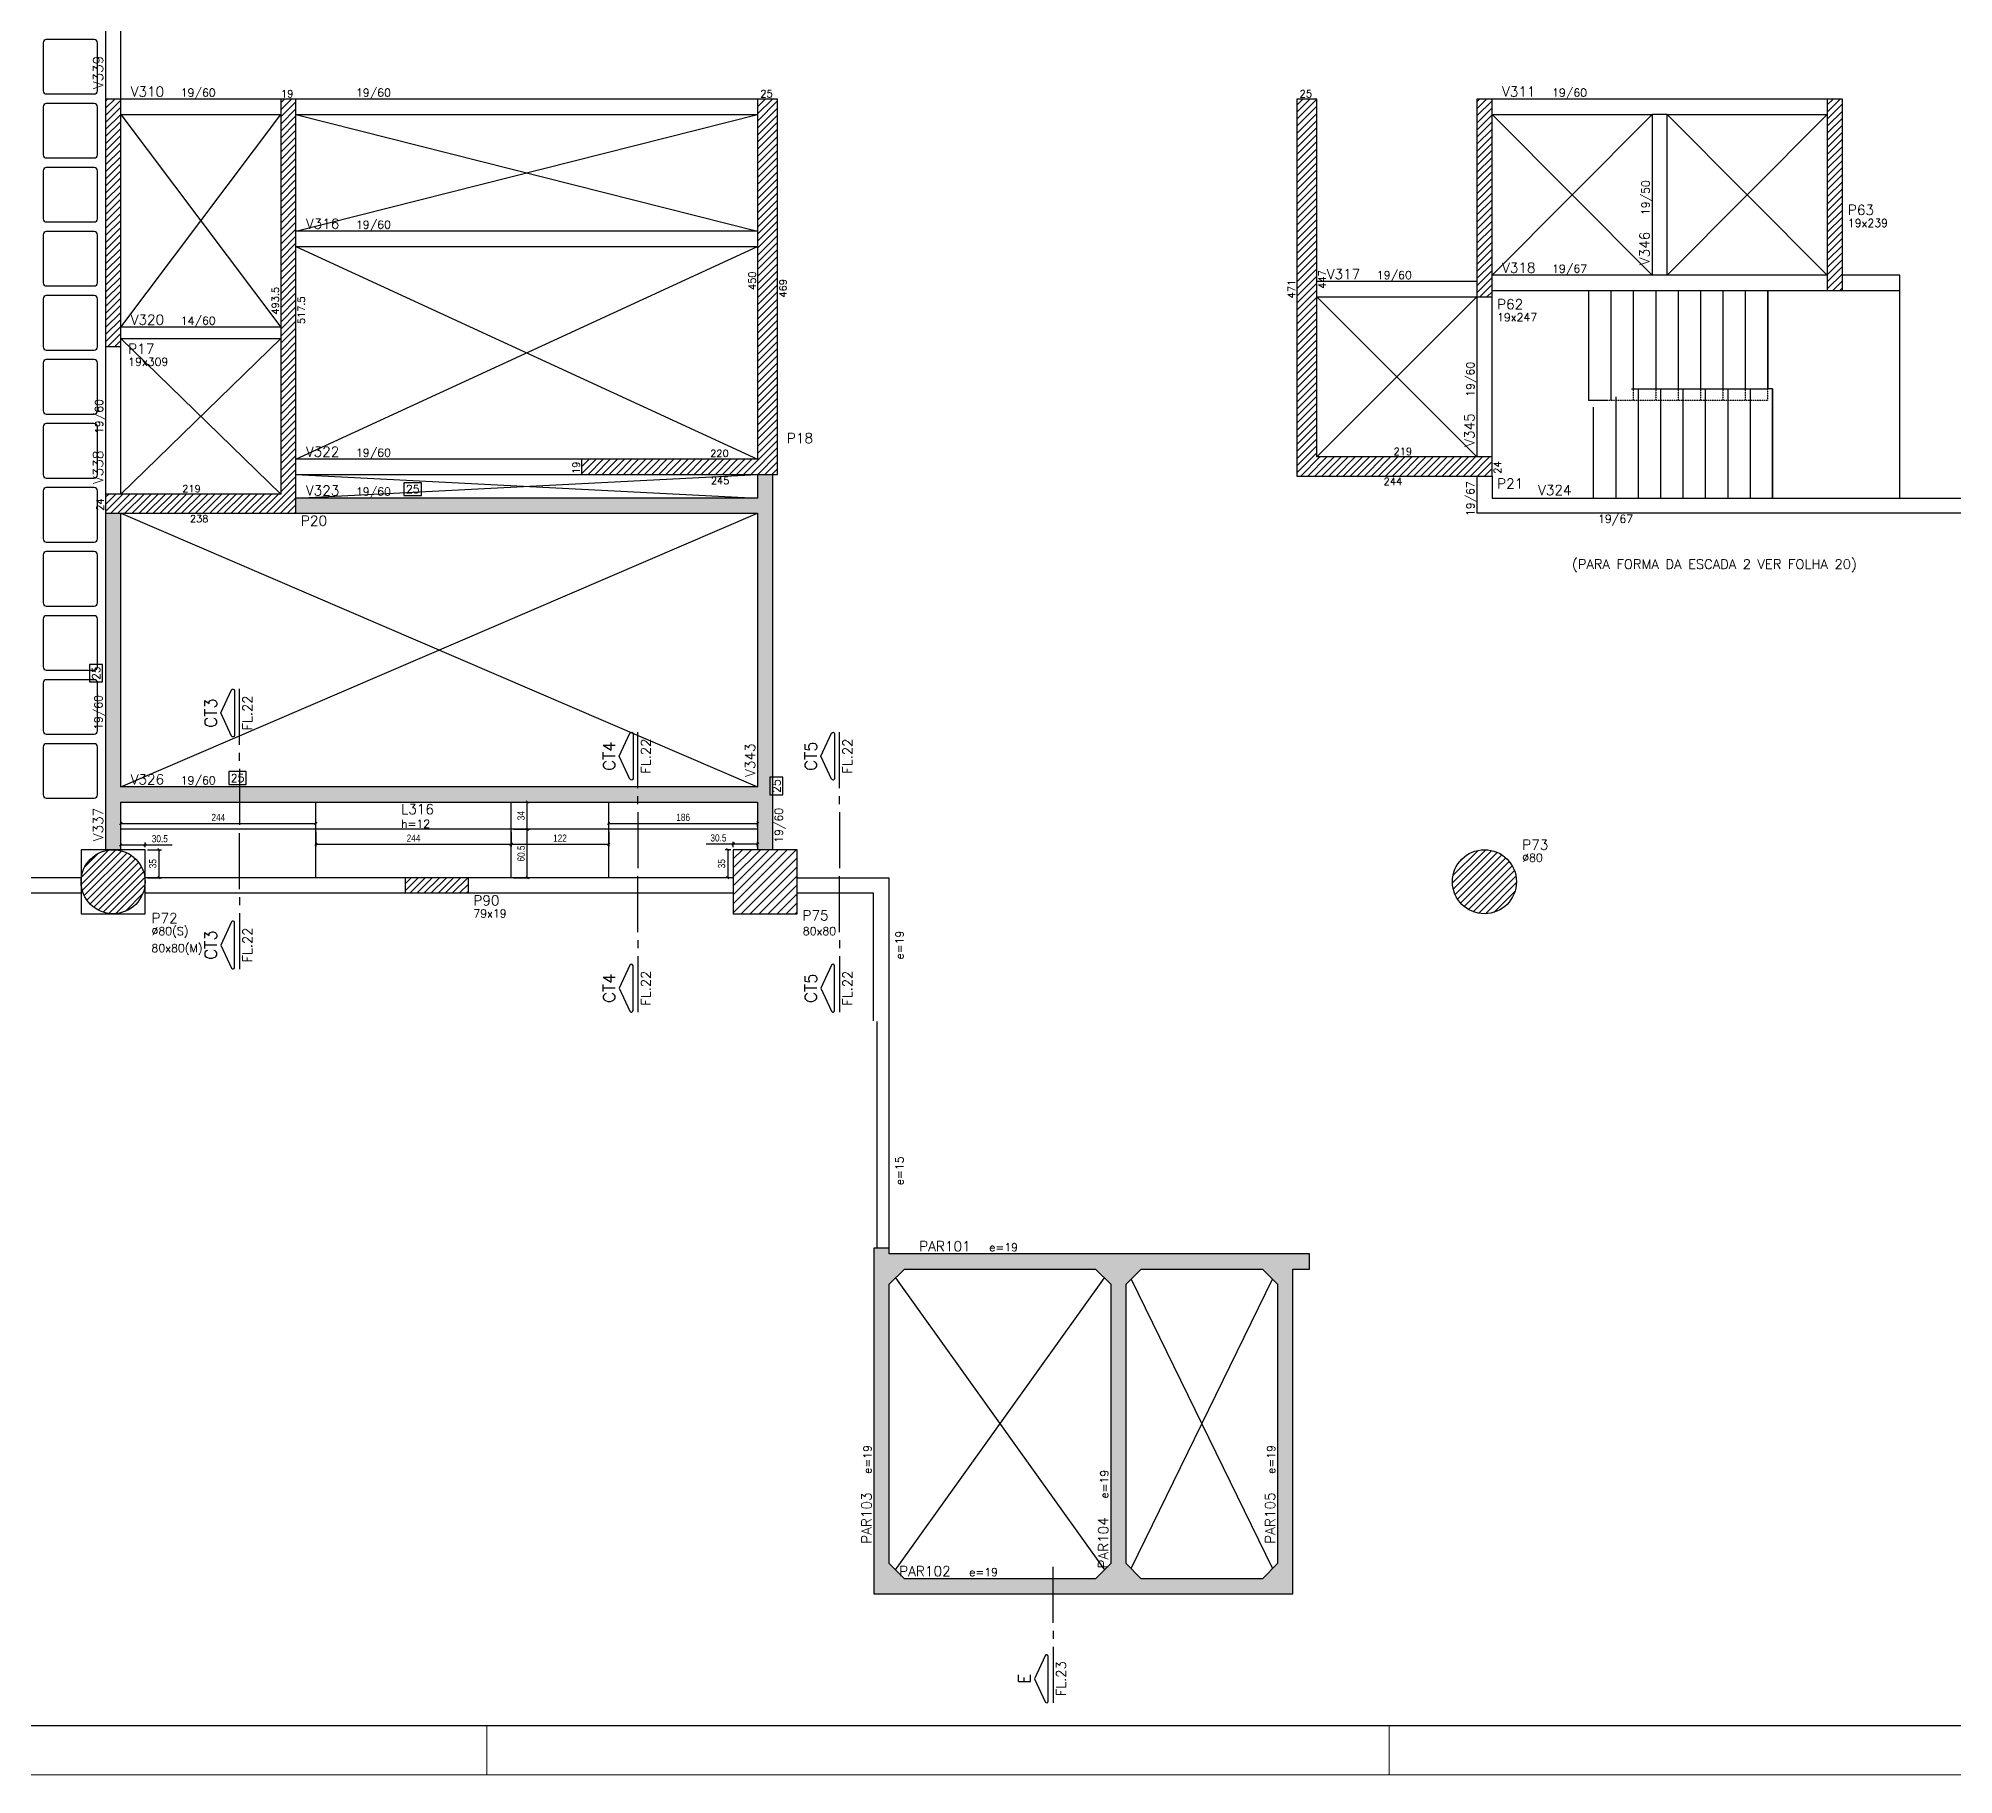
# Model space of a CAD drawing. Header units: millimetres. Extents: x 1860 to 8661, y -614 to 3837.
# Drawn here: x 3590 to 5984, y -614 to 1556 of the extents above; entities that cross this region are included whole.
import ezdxf
from ezdxf.enums import TextEntityAlignment as Align

# ---------------------------------------------------------------- set-up
doc = ezdxf.new("R2010")
doc.units = ezdxf.units.MM
doc.linetypes.add('DASHED', pattern=[0.75, 0.5, -0.25])
for name, color, linetype in [('251', 5, 'Continuous'), ('COTA', 241, 'Continuous'), ('F-CORTE-INDICAÇÃO', 4, 'Continuous'), ('F-COTAS-FUROS', 50, 'Continuous'), ('F-CUBETA', 1, 'Continuous'), ('F-ESC-PROJ', 1, 'Continuous'), ('F-ESCADAS', 2, 'Continuous'), ('F-LAJES', 3, 'Continuous'), ('F-LAJES-DIM', 2, 'Continuous'), ('F-LAJES-NOME', 4, 'Continuous'), ('F-PARC-DIM', 2, 'Continuous'), ('F-PILARES-DIM', 172, 'Continuous'), ('F-PILARES-NOME', 170, 'Continuous'), ('F-PILARES-S', 170, 'Continuous'), ('F-SOLIDO-VIGAS', 252, 'Continuous'), ('F-TEXTO', 6, 'Continuous'), ('F-VIGAS-DIM', 2, 'Continuous'), ('F-VIGAS-NOME', 4, 'Continuous'), ('F-VÃO', 1, 'Continuous'), ('Painéis', 200, 'Continuous'), ('Pilares', 5, 'Continuous'), ('VIGA', 3, 'Continuous')]:
    doc.layers.add(name, color=color, linetype=linetype)
doc.layers.add('F-DESNIVEL-3', color=7, linetype='Continuous', true_color=0xd5c7ff)
doc.layers.add('FOLHA', color=255, linetype='Continuous', lineweight=5)
doc.styles.add('COTA TECNICA-50', font='techl___.ttf', dxfattribs={"height": 9})
doc.styles.add('CP-TEXTO', font='romans.shx')
doc.styles.add('MCP', font='romans.shx')
doc.styles.add('ROMANS', font='romans.shx')
doc.dimstyles.new('COTA PAINEL-50', dxfattribs={"dimtxt": 9, "dimasz": 3, "dimexe": 3, "dimexo": 3, "dimgap": 3, "dimtad": 1, "dimdec": 1, "dimzin": 12, "dimdsep": 46, "dimtxsty": 'COTA TECNICA-50', "dimblk1": 'OBLIQUE', "dimblk2": 'OBLIQUE', "dimsah": 1, "dimcen": 0.9, "dimclrd": 4, "dimclre": 4, "dimclrt": 240, "dimadec": 1, "dimazin": 3, "dimtfac": 1, "dimtdec": 1, "dimtmove": 0, "dimatfit": 3, "dimfxl": 1, "dimtolj": 1, "dimtzin": 12, "dimarcsym": 0})
pattern_1 = [(45, (3892.612, -4013.147), (-4.4194174, 4.4194174), [])]

# ---------------------------------------------------------------- blocks, each defined once
blk = doc.blocks.new('_VAONER063650636500869008690')
at = {"layer": '251', "color": 1}
for p, q in [((-34, 30), (-34, -30)), ((30, 34), (-30, 34)), ((34, -30), (34, 30)), ((-30, -34), (30, -34))]:
    blk.add_line(p, q, dxfattribs=at)
for centre, start, end in [((-30, 30), 90, 180), ((30, 30), 0, 90), ((-30, -30), 180, 270), ((30, -30), 270, 0)]:
    blk.add_arc(centre, 4, start, end, dxfattribs=at)
blk = doc.blocks.new('*U11')
at = {"layer": 'F-VIGAS-DIM', "color": 1}
blk.add_lwpolyline([(0, 0), (22, 0), (22, 16), (0, 16)], close=True, dxfattribs=at)
at = {"layer": 'F-VIGAS-DIM', "style": 'MCP'}
blk.add_attdef('DIM', text='', height=10, dxfattribs=at).set_placement((11, 8), align=Align.MIDDLE_CENTER)
blk = doc.blocks.new('*U13')
at = {"layer": 'F-CORTE-INDICAÇÃO'}
for p, q in [((-100, 0), (-170, 0)), ((-80, 0), (-90, 0)), ((-70, 0), (0, 0))]:
    blk.add_line(p, q, dxfattribs=at)
blk.add_lwpolyline([(-112, 6, 0.802585), (-111.2, 9.8), (-140, 23.3), (-168.8, 9.8, 0.802585), (-168, 6)], format="xyb", close=True, dxfattribs=at)
at = {"layer": 'F-CORTE-INDICAÇÃO', "style": 'ROMANS'}
blk.add_attdef('CORTE', text='', height=15, dxfattribs=at).set_placement((-140, 35.8), align=Align.MIDDLE_CENTER)
at = {"layer": 'F-CORTE-INDICAÇÃO', "color": 2, "style": 'ROMANS'}
blk.add_attdef('FOLHA', text='', height=12, dxfattribs=at).set_placement((-140, -10), align=Align.MIDDLE_CENTER)
blk = doc.blocks.new('*U627')
at = {"layer": 'F-CORTE-INDICAÇÃO'}
for p, q in [((70, 0), (0, 0)), ((80, 0), (90, 0)), ((100, 0), (170, 0))]:
    blk.add_line(p, q, dxfattribs=at)
blk.add_lwpolyline([(112, 6, -0.802585), (111.2, 9.8), (140, 23.3), (168.8, 9.8, -0.802585), (168, 6)], format="xyb", close=True, dxfattribs=at)
at = {"layer": 'F-CORTE-INDICAÇÃO', "style": 'ROMANS'}
blk.add_attdef('CORTE', text='', height=15, dxfattribs=at).set_placement((140, 35.8), align=Align.MIDDLE_CENTER)
at = {"layer": 'F-CORTE-INDICAÇÃO', "color": 2, "style": 'ROMANS'}
blk.add_attdef('FOLHA', text='', height=12, dxfattribs=at).set_placement((140, -10), align=Align.MIDDLE_CENTER)
blk = doc.blocks.new('*U628')
at = {"layer": 'F-CORTE-INDICAÇÃO'}
for p, q in [((70, 0), (0, 0)), ((80, 0), (90, 0)), ((100, 0), (170, 0))]:
    blk.add_line(p, q, dxfattribs=at)
blk.add_lwpolyline([(112, 6, -0.802585), (111.2, 9.8), (140, 23.3), (168.8, 9.8, -0.802585), (168, 6)], format="xyb", close=True, dxfattribs=at)
at = {"layer": 'F-CORTE-INDICAÇÃO', "style": 'ROMANS'}
blk.add_attdef('CORTE', text='', height=15, dxfattribs=at).set_placement((140, 35.8), align=Align.MIDDLE_CENTER)
at = {"layer": 'F-CORTE-INDICAÇÃO', "color": 2, "style": 'ROMANS'}
blk.add_attdef('FOLHA', text='', height=12, dxfattribs=at).set_placement((140, -10), align=Align.MIDDLE_CENTER)
blk = doc.blocks.new('*U629')
at = {"layer": 'F-CORTE-INDICAÇÃO'}
for p, q in [((70, 0), (0, 0)), ((80, 0), (90, 0)), ((100, 0), (170, 0))]:
    blk.add_line(p, q, dxfattribs=at)
blk.add_lwpolyline([(112, 6, -0.802585), (111.2, 9.8), (140, 23.3), (168.8, 9.8, -0.802585), (168, 6)], format="xyb", close=True, dxfattribs=at)
at = {"layer": 'F-CORTE-INDICAÇÃO', "style": 'ROMANS'}
blk.add_attdef('CORTE', text='', height=15, dxfattribs=at).set_placement((140, 35.8), align=Align.MIDDLE_CENTER)
at = {"layer": 'F-CORTE-INDICAÇÃO', "color": 2, "style": 'ROMANS'}
blk.add_attdef('FOLHA', text='', height=12, dxfattribs=at).set_placement((140, -10), align=Align.MIDDLE_CENTER)
blk = doc.blocks.new('A$C376C4E00')
at = {"layer": 'F-ESC-PROJ', "linetype": 'DASHED', "ltscale": 0.25}
for points in [[(-577, 151.9), (-577, 141.5)], [(-549, 155.5), (-549, 141.5)], [(-521, 155.5), (-521, 141.5)], [(-493, 155.5), (-493, 141.5)], [(-465, 155.5), (-465, 141.5)], [(-437, 155.5), (-437, 141.5)], [(-409, 155.5), (-409, 141.5)], [(-381, 141.5), (-381, 155.5)], [(-581.7, 141.5), (-381, 141.5)]]:
    blk.add_lwpolyline(points, dxfattribs=at)
at = {"layer": 'F-ESCADAS', "linetype": 'Continuous'}
for points in [[(-605, 278.5), (-605, 141.5)], [(-577, 278.5), (-577, 143.6)], [(-549, 278.5), (-549, 155.5)], [(-521, 278.5), (-521, 155.5)], [(-493, 278.5), (-493, 155.5)], [(-465, 278.5), (-465, 155.5)], [(-437, 278.5), (-437, 155.5)], [(-409, 278.5), (-409, 155.5)], [(-381, 278.5), (-381, 155.5)], [(-571, 145.5), (-571, 19)], [(-551.2, 155.5), (-381, 155.5)], [(-543, 155.5), (-543, 19)], [(-515, 155.5), (-515, 19)], [(-487, 155.5), (-487, 19)], [(-459, 155.5), (-459, 19)], [(-431, 155.5), (-431, 19)], [(-403, 155.5), (-403, 19)], [(-375, 155.5), (-375, 19)], [(-605, 141.5), (-581.7, 141.5)], [(-599, 132.6), (-599, 19)]]:
    blk.add_lwpolyline(points, dxfattribs=at)
blk = doc.blocks.new('_Oblique')
at = {"color": 0, "linetype": 'ByBlock', "lineweight": -2}
blk.add_line((-0.5, -0.5), (0.5, 0.5), dxfattribs=at)
blk = doc.blocks.new('*D1051')
at = {"layer": 'COTA', "color": 4, "lineweight": -2, "transparency": 16777216}
for p, q in [((3692.6, 570.9), (3692.6, 578.1)), ((3692.6, 575.1), (3936.6, 575.1)), ((3936.6, 570.9), (3936.6, 578.1))]:
    blk.add_line(p, q, dxfattribs=at)
at = {"layer": 'Defpoints', "color": 0, "transparency": 16777216}
for p in [(3936.6, 575.1), (3692.6, 567.9), (3936.6, 567.9)]:
    blk.add_point(p, dxfattribs=at)
at = {"layer": 'COTA', "color": 4, "lineweight": -2, "transparency": 16777216, "xscale": 3, "yscale": 3, "zscale": 3, "rotation": 180}
blk.add_blockref('_Oblique', (3692.6, 575.1), dxfattribs=at)
at = {"layer": 'COTA', "color": 4, "lineweight": -2, "transparency": 16777216, "xscale": 3, "yscale": 3, "zscale": 3}
blk.add_blockref('_Oblique', (3936.6, 575.1), dxfattribs=at)
at = {"layer": 'COTA', "color": 240, "transparency": 16777216, "insert": (3814.6, 582.6), "char_height": 9, "attachment_point": 5, "style": 'COTA TECNICA-50'}
blk.add_mtext('\\A1;244', dxfattribs=at)
blk = doc.blocks.new('*D1052')
at = {"layer": 'COTA', "color": 4, "lineweight": -2, "transparency": 16777216}
for p, q in [((3936.6, 564.9), (3936.6, 546.2)), ((4180.6, 564.9), (4180.6, 546.2)), ((3936.6, 549.2), (4180.6, 549.2))]:
    blk.add_line(p, q, dxfattribs=at)
at = {"layer": 'Defpoints', "color": 0, "transparency": 16777216}
for p in [(3936.6, 567.9), (4180.6, 567.9), (4180.6, 549.2)]:
    blk.add_point(p, dxfattribs=at)
at = {"layer": 'COTA', "color": 4, "lineweight": -2, "transparency": 16777216, "xscale": 3, "yscale": 3, "zscale": 3, "rotation": 180}
blk.add_blockref('_Oblique', (3936.6, 549.2), dxfattribs=at)
at = {"layer": 'COTA', "color": 4, "lineweight": -2, "transparency": 16777216, "xscale": 3, "yscale": 3, "zscale": 3}
blk.add_blockref('_Oblique', (4180.6, 549.2), dxfattribs=at)
at = {"layer": 'COTA', "color": 240, "transparency": 16777216, "insert": (4058.6, 556.8), "char_height": 9, "attachment_point": 5, "style": 'COTA TECNICA-50'}
blk.add_mtext('\\A1;244', dxfattribs=at)
blk = doc.blocks.new('*D1053')
at = {"layer": 'COTA', "color": 4, "lineweight": -2, "transparency": 16777216}
for p, q in [((4180.6, 564.9), (4180.6, 546.2)), ((4302.6, 564.9), (4302.6, 546.2)), ((4180.6, 549.2), (4302.6, 549.2))]:
    blk.add_line(p, q, dxfattribs=at)
at = {"layer": 'Defpoints', "color": 0, "transparency": 16777216}
for p in [(4180.6, 567.9), (4302.6, 567.9), (4302.6, 549.2)]:
    blk.add_point(p, dxfattribs=at)
at = {"layer": 'COTA', "color": 4, "lineweight": -2, "transparency": 16777216, "xscale": 3, "yscale": 3, "zscale": 3, "rotation": 180}
blk.add_blockref('_Oblique', (4180.6, 549.2), dxfattribs=at)
at = {"layer": 'COTA', "color": 4, "lineweight": -2, "transparency": 16777216, "xscale": 3, "yscale": 3, "zscale": 3}
blk.add_blockref('_Oblique', (4302.6, 549.2), dxfattribs=at)
at = {"layer": 'COTA', "color": 240, "transparency": 16777216, "insert": (4241.6, 556.8), "char_height": 9, "attachment_point": 5, "style": 'COTA TECNICA-50'}
blk.add_mtext('\\A1;122', dxfattribs=at)
blk = doc.blocks.new('*D1054')
at = {"layer": 'COTA', "color": 4, "lineweight": -2, "transparency": 16777216}
for p, q in [((4302.6, 575.2), (4488.6, 575.2)), ((4488.6, 570.9), (4488.6, 578.2))]:
    blk.add_line(p, q, dxfattribs=at)
at = {"layer": 'Defpoints', "color": 0, "transparency": 16777216}
for p in [(4302.6, 575.2), (4488.6, 575.2), (4488.6, 567.9)]:
    blk.add_point(p, dxfattribs=at)
at = {"layer": 'COTA', "color": 4, "lineweight": -2, "transparency": 16777216, "xscale": 3, "yscale": 3, "zscale": 3, "rotation": 180}
blk.add_blockref('_Oblique', (4302.6, 575.2), dxfattribs=at)
at = {"layer": 'COTA', "color": 4, "lineweight": -2, "transparency": 16777216, "xscale": 3, "yscale": 3, "zscale": 3}
blk.add_blockref('_Oblique', (4488.6, 575.2), dxfattribs=at)
at = {"layer": 'COTA', "color": 240, "transparency": 16777216, "insert": (4395.6, 582.8), "char_height": 9, "attachment_point": 5, "style": 'COTA TECNICA-50'}
blk.add_mtext('\\A1;186', dxfattribs=at)
blk = doc.blocks.new('*D1055')
at = {"layer": 'COTA', "color": 4, "lineweight": -2, "transparency": 16777216}
for p, q in [((4183.6, 567.9), (4203.7, 567.9)), ((4200.7, 507.4), (4200.7, 567.9)), ((4183.6, 507.4), (4203.7, 507.4))]:
    blk.add_line(p, q, dxfattribs=at)
at = {"layer": 'Defpoints', "color": 0, "transparency": 16777216}
for p in [(4180.6, 567.9), (4200.7, 567.9), (4180.6, 507.4)]:
    blk.add_point(p, dxfattribs=at)
at = {"layer": 'COTA', "color": 4, "lineweight": -2, "transparency": 16777216, "xscale": 3, "yscale": 3, "zscale": 3}
for p, rotation in [((4200.7, 567.9), 90), ((4200.7, 507.4), 270)]:
    blk.add_blockref('_Oblique', p, dxfattribs=dict(at, rotation=rotation))
at = {"layer": 'COTA', "color": 240, "transparency": 16777216, "insert": (4193.1, 537.6), "char_height": 9, "attachment_point": 5, "rotation": 90, "style": 'COTA TECNICA-50'}
blk.add_mtext('\\A1;60.5', dxfattribs=at)
blk = doc.blocks.new('*D1056')
at = {"layer": 'COTA', "color": 4, "lineweight": -2, "transparency": 16777216}
for p, q in [((4183.6, 601.9), (4203.7, 601.9)), ((4200.7, 567.9), (4200.7, 601.9)), ((4183.6, 567.9), (4203.7, 567.9))]:
    blk.add_line(p, q, dxfattribs=at)
at = {"layer": 'Defpoints', "color": 0, "transparency": 16777216}
for p in [(4180.6, 601.9), (4200.7, 601.9), (4180.6, 567.9)]:
    blk.add_point(p, dxfattribs=at)
at = {"layer": 'COTA', "color": 4, "lineweight": -2, "transparency": 16777216, "xscale": 3, "yscale": 3, "zscale": 3}
for p, rotation in [((4200.7, 601.9), 90), ((4200.7, 567.9), 270)]:
    blk.add_blockref('_Oblique', p, dxfattribs=dict(at, rotation=rotation))
at = {"layer": 'COTA', "color": 240, "transparency": 16777216, "insert": (4193, 584.9), "char_height": 9, "attachment_point": 5, "rotation": 90, "style": 'COTA TECNICA-50'}
blk.add_mtext('\\A1;34', dxfattribs=at)
blk = doc.blocks.new('*D1057')
at = {"layer": 'COTA', "color": 4, "lineweight": -2, "transparency": 16777216}
for p, q in [((4458.1, 545.4), (4458.1, 552.4)), ((4488.6, 545.4), (4488.6, 552.4)), ((4458.1, 549.4), (4424.3, 549.4)), ((4488.6, 549.4), (4458.1, 549.4))]:
    blk.add_line(p, q, dxfattribs=at)
at = {"layer": 'Defpoints', "color": 0, "transparency": 16777216}
for p in [(4458.1, 549.4), (4458.1, 542.4), (4488.6, 542.4)]:
    blk.add_point(p, dxfattribs=at)
at = {"layer": 'COTA', "color": 4, "lineweight": -2, "transparency": 16777216, "xscale": 3, "yscale": 3, "zscale": 3, "rotation": 180}
blk.add_blockref('_Oblique', (4458.1, 549.4), dxfattribs=at)
at = {"layer": 'COTA', "color": 4, "lineweight": -2, "transparency": 16777216, "xscale": 3, "yscale": 3, "zscale": 3}
blk.add_blockref('_Oblique', (4488.6, 549.4), dxfattribs=at)
at = {"layer": 'COTA', "color": 240, "transparency": 16777216, "insert": (4439.7, 557.1), "char_height": 9, "attachment_point": 5, "style": 'COTA TECNICA-50'}
blk.add_mtext('\\A1;30.5', dxfattribs=at)
blk = doc.blocks.new('*D1058')
at = {"layer": 'COTA', "color": 4, "lineweight": -2, "transparency": 16777216}
for p, q in [((4455.1, 542.4), (4448.3, 542.4)), ((4451.3, 542.4), (4451.3, 507.4)), ((4455.1, 507.4), (4448.3, 507.4))]:
    blk.add_line(p, q, dxfattribs=at)
at = {"layer": 'Defpoints', "color": 0, "transparency": 16777216}
for p in [(4458.1, 542.4), (4451.3, 507.4), (4458.1, 507.4)]:
    blk.add_point(p, dxfattribs=at)
at = {"layer": 'COTA', "color": 4, "lineweight": -2, "transparency": 16777216, "xscale": 3, "yscale": 3, "zscale": 3}
for p, rotation in [((4451.3, 542.4), 90), ((4451.3, 507.4), 270)]:
    blk.add_blockref('_Oblique', p, dxfattribs=dict(at, rotation=rotation))
at = {"layer": 'COTA', "color": 240, "transparency": 16777216, "insert": (4443.6, 524.9), "char_height": 9, "attachment_point": 5, "rotation": 90, "style": 'COTA TECNICA-50'}
blk.add_mtext('\\A1;35', dxfattribs=at)
blk = doc.blocks.new('*D1059')
at = {"layer": 'COTA', "color": 4, "lineweight": -2, "transparency": 16777216}
for p, q in [((3692.6, 545.4), (3692.6, 551.4)), ((3723.1, 545.4), (3723.1, 551.4)), ((3692.6, 548.4), (3723.1, 548.4)), ((3723.1, 548.4), (3756.9, 548.4))]:
    blk.add_line(p, q, dxfattribs=at)
at = {"layer": 'Defpoints', "color": 0, "transparency": 16777216}
for p in [(3692.6, 542.4), (3723.1, 548.4), (3723.1, 542.4)]:
    blk.add_point(p, dxfattribs=at)
at = {"layer": 'COTA', "color": 4, "lineweight": -2, "transparency": 16777216, "xscale": 3, "yscale": 3, "zscale": 3, "rotation": 180}
blk.add_blockref('_Oblique', (3692.6, 548.4), dxfattribs=at)
at = {"layer": 'COTA', "color": 4, "lineweight": -2, "transparency": 16777216, "xscale": 3, "yscale": 3, "zscale": 3}
blk.add_blockref('_Oblique', (3723.1, 548.4), dxfattribs=at)
at = {"layer": 'COTA', "color": 240, "transparency": 16777216, "insert": (3741.5, 556.1), "char_height": 9, "attachment_point": 5, "style": 'COTA TECNICA-50'}
blk.add_mtext('\\A1;30.5', dxfattribs=at)
blk = doc.blocks.new('*D1060')
at = {"layer": 'COTA', "color": 4, "lineweight": -2, "transparency": 16777216}
for p, q in [((3726.1, 542.4), (3743.4, 542.4)), ((3740.4, 542.4), (3740.4, 507.4)), ((3726.1, 507.4), (3743.4, 507.4))]:
    blk.add_line(p, q, dxfattribs=at)
at = {"layer": 'Defpoints', "color": 0, "transparency": 16777216}
for p in [(3723.1, 542.4), (3723.1, 507.4), (3740.4, 507.4)]:
    blk.add_point(p, dxfattribs=at)
at = {"layer": 'COTA', "color": 4, "lineweight": -2, "transparency": 16777216, "xscale": 3, "yscale": 3, "zscale": 3}
for p, rotation in [((3740.4, 542.4), 90), ((3740.4, 507.4), 270)]:
    blk.add_blockref('_Oblique', p, dxfattribs=dict(at, rotation=rotation))
at = {"layer": 'COTA', "color": 240, "transparency": 16777216, "insert": (3732.7, 524.9), "char_height": 9, "attachment_point": 5, "rotation": 90, "style": 'COTA TECNICA-50'}
blk.add_mtext('\\A1;35', dxfattribs=at)

msp = doc.modelspace()

# ---------------------------------------------------------------- hatches: boundary and pattern name
h = msp.add_hatch()
h.set_pattern_fill('ANGLE', color=256)
h.set_pattern_definition([(0, (0, 0), (0, 6.985), [5.08, -1.905]), (90, (0, 0), (-6.985, 4e-16), [5.08, -1.905])])
h.paths.add_polyline_path([(4826.65, 880.32), (4826.65, 904.63), (4808.13, 904.63), (4808.13, 880.32)], flags=9)
at = {"layer": 'F-SOLIDO-VIGAS', "linetype": 'Continuous'}
h = msp.add_hatch(color=256, dxfattribs=at)
h.dxf.hatch_style = 1
h.paths.add_polyline_path([(5138.61, -349.65), (5119.61, -368.65), (4968.11, -368.65), (4949.11, -349.65), (4949.11, -0.65), (4968.11, 18.35), (5119.61, 18.35), (5138.61, -0.65), (5138.61, -387.65), (5157.61, -387.65), (5157.61, 18.35), (5178.28, 18.35), (5178.28, 37.35), (5138.61, 37.35), (4949.11, 37.35), (4930.11, 37.35), (4653.04, 37.35), (4653.11, 44.32), (4634.11, 44.32), (4634.11, -387.65), (4653.11, -387.65), (4653.11, -0.65), (4672.11, 18.35), (4911.11, 18.35), (4930.11, -0.65), (4930.11, -349.65), (4911.11, -368.65), (4672.11, -368.65), (4653.11, -349.65), (4653.11, -387.65), (4939.61, -387.65), (5138.61, -387.65)])
at = {"layer": 'Pilares', "linetype": 'Continuous'}
h = msp.add_hatch(dxfattribs=at)
h.set_pattern_fill('ANSI31', color=256, scale=50, style=0)
h.set_pattern_definition(pattern_1)
h.paths.add_polyline_path([(3911.61, 962.85), (3911.61, 1480.35), (3892.61, 1480.35), (3892.61, 986.85), (3673.61, 986.85), (3673.61, 962.85)], flags=16)
h = msp.add_hatch(dxfattribs=at)
h.set_pattern_fill('ANSI31', color=256, scale=50, style=0)
h.set_pattern_definition(pattern_1)
h.paths.add_polyline_path([(3673.61, 1171.35), (3692.61, 1171.35), (3692.61, 1480.35), (3673.61, 1480.35)], flags=16)
h = msp.add_hatch(dxfattribs=at)
h.set_pattern_fill('ANSI31', color=256, scale=50, style=0)
h.set_pattern_definition(pattern_1)
h.paths.add_polyline_path([(4513.61, 1011.35), (4513.61, 1480.35), (4488.61, 1480.35), (4488.61, 1030.35), (4268.61, 1030.35), (4268.61, 1011.35)], flags=16)
h = msp.add_hatch(dxfattribs=at)
h.set_pattern_fill('ANSI31', color=256, scale=50, style=0)
h.set_pattern_definition(pattern_1)
h.paths.add_polyline_path([(5162.61, 1009.35), (5406.61, 1009.35), (5406.61, 1033.35), (5187.61, 1033.35), (5187.61, 1480.35), (5162.61, 1480.35)], flags=16)
h = msp.add_hatch(dxfattribs=at)
h.set_pattern_fill('ANSI31', color=256, scale=50, style=0)
h.set_pattern_definition(pattern_1)
h.paths.add_polyline_path([(5387.61, 1233.35), (5406.61, 1233.35), (5406.61, 1480.35), (5387.61, 1480.35)], flags=16)
h = msp.add_hatch(dxfattribs=at)
h.set_pattern_fill('ANSI31', color=256, scale=50, style=0)
h.set_pattern_definition(pattern_1)
h.paths.add_polyline_path([(5825.61, 1241.35), (5844.61, 1241.35), (5844.61, 1480.35), (5825.61, 1480.35)], flags=16)
h = msp.add_hatch(dxfattribs=at)
h.set_pattern_fill('ANSI31', color=256, scale=50)
h.set_pattern_definition([(45, (3892.612, 986.853), (-4.41942, 4.41942), [])])
edge = h.paths.add_edge_path()
edge.add_arc((3683.11, 502.35), 40, 0, 360)
h = msp.add_hatch(dxfattribs=at)
h.set_pattern_fill('ANSI31', color=256, scale=2.5)
h.set_pattern_definition([(45, (3892.612, 986.853), (-5.61266, 5.61266), [])])
h.paths.add_polyline_path([(4458.11, 542.35), (4458.11, 462.35), (4538.11, 462.35), (4538.11, 542.35)])
h = msp.add_hatch(dxfattribs=at)
h.set_pattern_fill('ANSI31', color=256, scale=50)
h.set_pattern_definition(pattern_1)
edge = h.paths.add_edge_path()
edge.add_arc((5397.11, 502.35), 40, 0, 360)
h = msp.add_hatch(dxfattribs=at)
h.set_pattern_fill('ANSI31', color=256, scale=50, style=0)
h.set_pattern_definition(pattern_1)
h.paths.add_polyline_path([(4048.11, 488.35), (4127.11, 488.35), (4127.11, 507.35), (4048.11, 507.35)], flags=16)

# ---------------------------------------------------------------- linework, layer by layer
at = {"color": 30}
msp.add_line((8600.49, -552.63), (2012.11, -552.63), dxfattribs=at)
at = {"layer": 'F-DESNIVEL-3', "linetype": 'Continuous'}
for points in [[(4507.61, 972.35), (4507.61, 1011.25), (4488.61, 1011.25)], [(4507.61, 972.35), (4488.61, 1011.25), (4488.61, 972.35)], [(4488.61, 962.85), (4488.61, 981.85), (3911.71, 981.85)], [(4488.61, 962.85), (3911.71, 981.85), (3911.71, 962.85)], [(3692.61, 611.35), (3692.61, 962.75), (3673.61, 962.75)], [(3692.61, 611.35), (3673.61, 962.75), (3673.61, 611.35)], [(4488.61, 962.85), (3911.71, 962.85), (4488.61, 962.85)], [(4507.61, 611.35), (4507.61, 972.35), (4488.61, 972.35)], [(4507.61, 611.35), (4488.61, 972.35), (4488.61, 611.35)], [(4507.61, 972.35), (4488.61, 972.35), (4507.61, 972.35)], [(3692.61, 611.35), (3673.61, 611.35), (3673.61, 542.35)], [(3692.61, 611.35), (3673.61, 542.35), (3683.11, 542.46)], [(3692.61, 611.35), (3673.61, 611.35), (3692.61, 611.35)], [(3692.61, 611.35), (3683.11, 542.46), (3692.61, 542.35)], [(3692.61, 601.85), (4488.61, 601.85), (4488.61, 620.85)], [(3692.61, 601.85), (4488.61, 620.85), (3692.61, 620.85)], [(3692.61, 601.85), (3692.61, 620.85), (3692.61, 601.85)], [(3692.61, 611.35), (3692.61, 542.35), (3692.61, 611.35)], [(4507.61, 611.35), (4488.61, 611.35), (4488.61, 542.35)], [(4507.61, 611.35), (4488.61, 542.35), (4498.11, 542.46)], [(4507.61, 611.35), (4488.61, 611.35), (4507.61, 611.35)], [(4507.61, 611.35), (4498.11, 542.46), (4507.61, 542.35)], [(4507.61, 611.35), (4507.61, 542.35), (4507.61, 611.35)]]:
    msp.add_solid(points, dxfattribs=at)
at = {"layer": 'F-LAJES'}
msp.add_lwpolyline([(5757.11, 981.85), (5757.11, 1118.35), (5751.11, 1118.35), (5751.11, 1241.35)], dxfattribs=at)
at = {"layer": 'F-PILARES-S', "linetype": 'Continuous'}
for centre in [(3683.11, 502.35), (5397.11, 502.35)]:
    msp.add_circle(centre, 40, dxfattribs=at)
at = {"layer": 'F-VÃO'}
for p, q in [((3692.61, 1195.35), (3892.61, 1461.35)), ((3692.61, 1461.35), (3892.61, 1195.35)), ((3911.61, 1315.35), (4488.61, 1461.35)), ((3911.61, 1461.35), (4488.61, 1315.35)), ((5406.61, 1260.35), (5606.61, 1461.35)), ((5406.61, 1461.35), (5606.61, 1260.35)), ((5625.61, 1260.35), (5825.61, 1461.35)), ((5625.61, 1461.35), (5825.61, 1260.35)), ((3911.61, 1030.35), (4488.61, 1296.35)), ((3911.61, 1296.35), (4488.61, 1030.35)), ((5187.61, 1033.35), (5387.61, 1233.35)), ((5187.61, 1233.35), (5387.61, 1033.35)), ((3692.61, 986.85), (3892.61, 1181.35)), ((3692.61, 1181.35), (3892.61, 986.85)), ((3911.61, 981.85), (4488.61, 1011.35)), ((3911.61, 1011.35), (4488.61, 981.85)), ((3692.61, 620.85), (4488.61, 962.85)), ((3692.61, 962.85), (4488.61, 620.85)), ((4661.04, -357.57), (4922.19, 7.28)), ((4661.04, 7.28), (4922.19, -357.57)), ((4955.36, -355.89), (5132.37, 5.6)), ((4955.36, 5.6), (5132.37, -355.89))]:
    msp.add_line(p, q, dxfattribs=at)
at = {"layer": 'FOLHA'}
for p, q in [((4150.13, -552.63), (4150.13, -613.6)), ((5277.96, -552.63), (5277.96, -613.6)), ((8661.45, -613.6), (1859.7, -613.6))]:
    msp.add_line(p, q, dxfattribs=at)
at = {"layer": 'Painéis'}
for points in [[(3936.61, 507.35), (3936.61, 601.85)], [(4180.61, 507.35), (4180.61, 601.85)], [(4302.61, 507.35), (4302.61, 601.85)], [(4488.61, 567.85), (3692.61, 567.85)]]:
    msp.add_lwpolyline(points, dxfattribs=at)
at = {"layer": 'Pilares', "linetype": 'Continuous'}
for points in [[(3673.61, 1171.35), (3692.61, 1171.35), (3692.61, 1480.35), (3673.61, 1480.35), (3673.61, 1171.35)], [(3911.61, 962.85), (3911.61, 1480.35), (3892.61, 1480.35), (3892.61, 986.85), (3673.61, 986.85), (3673.61, 962.85), (3911.61, 962.85)], [(4513.61, 1011.35), (4513.61, 1480.35), (4488.61, 1480.35), (4488.61, 1030.35), (4268.61, 1030.35), (4268.61, 1011.35), (4513.61, 1011.35)], [(5162.61, 1009.35), (5406.61, 1009.35), (5406.61, 1033.35), (5187.61, 1033.35), (5187.61, 1480.35), (5162.61, 1480.35), (5162.61, 1009.35)], [(5387.61, 1233.35), (5406.61, 1233.35), (5406.61, 1480.35), (5387.61, 1480.35), (5387.61, 1233.35)], [(5825.61, 1241.35), (5844.61, 1241.35), (5844.61, 1480.35), (5825.61, 1480.35), (5825.61, 1241.35)], [(3643.11, 542.35), (3643.11, 462.35), (3723.11, 462.35), (3723.11, 542.35), (3643.11, 542.35)], [(4458.11, 542.35), (4458.11, 462.35), (4538.11, 462.35), (4538.11, 542.35), (4458.11, 542.35)], [(4048.11, 488.35), (4127.11, 488.35), (4127.11, 507.35), (4048.11, 507.35), (4048.11, 488.35)]]:
    msp.add_lwpolyline(points, dxfattribs=at)
at = {"layer": 'VIGA'}
for points in [[(3673.61, 1632.35), (3673.61, 1480.35)], [(3692.61, 1480.35), (3692.61, 1632.35)], [(3892.61, 1480.35), (3692.61, 1480.35)], [(3692.61, 1461.35), (3892.61, 1461.35)], [(4488.61, 1480.35), (3911.61, 1480.35)], [(3911.61, 1461.35), (4488.61, 1461.35)], [(5616.11, 1480.35), (5406.61, 1480.35)], [(5406.61, 1461.35), (5606.61, 1461.35)], [(5606.61, 1461.35), (5606.61, 1260.35)], [(5625.61, 1461.35), (5606.61, 1461.35)], [(5825.61, 1480.35), (5616.11, 1480.35)], [(5625.61, 1461.35), (5825.61, 1461.35)], [(5625.61, 1260.35), (5625.61, 1461.35)], [(4488.61, 1315.35), (3911.61, 1315.35)], [(3911.61, 1296.35), (4488.61, 1296.35)], [(5387.61, 1252.35), (5187.61, 1252.35)], [(5606.61, 1260.35), (5406.61, 1260.35)], [(5625.61, 1260.35), (5606.61, 1260.35)], [(5825.61, 1260.35), (5625.61, 1260.35)], [(5916.11, 981.85), (5916.11, 1260.35), (5844.61, 1260.35)], [(5187.61, 1233.35), (5387.61, 1233.35)], [(5387.61, 1233.35), (5387.61, 1033.35)], [(5406.61, 1241.35), (5616.11, 1241.35)], [(5406.61, 1033.35), (5406.61, 1233.35)], [(5616.11, 1241.35), (5825.61, 1241.35)], [(3892.61, 1195.35), (3692.61, 1195.35)], [(3692.61, 1181.35), (3892.61, 1181.35)], [(3673.61, 1171.35), (3673.61, 986.85)], [(3692.61, 986.85), (3692.61, 1171.35)], [(4268.61, 1030.35), (3911.61, 1030.35)], [(3911.61, 1011.35), (4268.61, 1011.35)], [(4488.61, 1011.35), (4488.61, 981.85)], [(4507.61, 972.35), (4507.61, 1011.35)], [(4488.61, 981.85), (3911.61, 981.85)], [(3673.61, 962.85), (3673.61, 611.35)], [(3692.61, 620.85), (3692.61, 962.85)], [(3911.61, 962.85), (4488.61, 962.85)], [(4488.61, 962.85), (4488.61, 620.85)], [(4507.61, 611.35), (4507.61, 972.35)], [(3673.61, 611.35), (3673.61, 542.35)], [(4488.61, 620.85), (3692.61, 620.85)], [(3692.61, 542.35), (3692.61, 601.85)], [(3692.61, 601.85), (4488.61, 601.85)], [(4488.61, 601.85), (4488.61, 542.35)], [(4507.61, 542.35), (4507.61, 611.35)], [(3643.11, 507.35), (3102.61, 507.35)], [(4048.11, 507.35), (3723.11, 507.35)], [(4458.11, 507.35), (4127.11, 507.35)], [(4538.11, 507.35), (4653.11, 507.35)], [(4653.11, 37.35), (4653.11, 507.35)], [(3102.61, 488.35), (3643.11, 488.35)], [(3723.11, 488.35), (4048.11, 488.35)], [(4127.11, 488.35), (4458.11, 488.35)], [(4538.11, 488.35), (4633.11, 488.35), (4633.11, 328.54)], [(4638.11, 44.98), (4638.11, 327.88)], [(4930.11, 37.35), (4653.11, 37.35), (4653.11, 44.32), (4634.11, 44.32), (4634.11, -387.65), (4939.61, -387.65)], [(4939.61, 37.35), (4678.11, 37.35)], [(4949.11, 37.35), (4930.11, 37.35)], [(5117.61, 37.35), (4939.61, 37.35)], [(4939.61, -387.65), (5157.61, -387.65), (5157.61, 18.35), (5178.28, 18.35), (5178.28, 37.35), (4949.11, 37.35)], [(4634.11, 18.35), (4634.11, -337.65)], [(4678.11, 18.35), (4911.11, 18.35)], [(4968.11, 18.35), (5117.61, 18.35)], [(5157.61, -337.65), (5157.61, 18.35)], [(4653.11, -337.65), (4653.11, -0.65)], [(4930.11, -0.65), (4930.11, -349.65)], [(4949.11, -349.65), (4949.11, -0.65)], [(4911.11, -368.65), (4672.11, -368.65)], [(5119.61, -368.65), (4968.11, -368.65)], [(4653.11, -387.65), (4939.61, -387.65)], [(4939.61, -387.65), (5138.61, -387.65)]]:
    msp.add_lwpolyline(points, dxfattribs=at)
at = {"layer": 'VIGA', "linetype": 'Continuous'}
for points in [[(5844.61, 1241.35), (5916.11, 1241.35)], [(5387.61, 1009.35), (5387.61, 962.85)], [(5406.61, 1009.35), (5406.61, 981.85), (5871.11, 981.85)], [(5871.11, 981.85), (6107.11, 981.85)], [(6107.11, 962.85), (5387.61, 962.85)]]:
    msp.add_lwpolyline(points, dxfattribs=at)
at = {"layer": 'VIGA'}
for points in [[(4653.11, -349.65), (4653.11, -0.65), (4672.11, 18.35), (4911.11, 18.35), (4930.11, -0.65), (4930.11, -349.65), (4911.11, -368.65), (4672.11, -368.65)], [(5138.61, -349.65), (5119.61, -368.65), (4968.11, -368.65), (4949.11, -349.65), (4949.11, -0.65), (4968.11, 18.35), (5119.61, 18.35), (5138.61, -0.65)]]:
    msp.add_lwpolyline(points, close=True, dxfattribs=at)

# ---------------------------------------------------------------- block references
at = {"layer": 'F-CORTE-INDICAÇÃO', "linetype": 'Continuous', "rotation": 90}
for name, p, values in [('*U629', (3840.93, 573.25), {'FOLHA': 'FL.22', 'CORTE': 'CT3'}), ('*U628', (4338.93, 519.26), {'FOLHA': 'FL.22', 'CORTE': 'CT4'}), ('*U627', (4590.93, 519.26), {'FOLHA': 'FL.22', 'CORTE': 'CT5'}), ('*U13', (3840.93, 563.25), {'FOLHA': 'FL.22', 'CORTE': 'CT3'}), ('*U13', (4338.93, 509.26), {'FOLHA': 'FL.22', 'CORTE': 'CT4'}), ('*U13', (4590.93, 509.26), {'FOLHA': 'FL.22', 'CORTE': 'CT5'}), ('*U13', (4857.93, -353.74), {'FOLHA': 'FL.23', 'CORTE': 'E'})]:
    msp.add_blockref(name, p, dxfattribs=at).add_auto_attribs(values)
at = {"layer": 'F-COTAS-FUROS'}
msp.add_blockref('A$C376C4E00', (6132.11, 962.85), dxfattribs=at)
at = {"layer": 'F-CUBETA'}
for p in [(3629.61, 1520.85), (3629.61, 1440.85), (3629.61, 1360.85), (3629.61, 1280.85), (3629.61, 1200.85), (3629.61, 1120.85), (3629.61, 1040.85), (3629.61, 960.85), (3629.61, 880.85), (3629.61, 800.85), (3629.61, 720.85), (3629.61, 640.85)]:
    msp.add_blockref('_VAONER063650636500869008690', p, dxfattribs=at)
at = {"layer": 'F-VIGAS-DIM', "linetype": 'Continuous'}
for p in [(4046.61, 984.98), (3827.61, 623.98)]:
    msp.add_blockref('*U11', p, dxfattribs=at).add_auto_attribs({'DIM': '25'})
at = {"layer": 'F-VIGAS-DIM', "linetype": 'Continuous', "rotation": 90}
for p in [(3669.79, 752), (4520.11, 610.91)]:
    msp.add_blockref('*U11', p, dxfattribs=at).add_auto_attribs({'DIM': '25'})

# ---------------------------------------------------------------- texts
at = {"layer": 'F-LAJES-DIM', "linetype": 'Continuous', "style": 'ROMANS'}
msp.add_text('h=12', height=10, dxfattribs=at).set_placement((4042.93, 569.79))
at = {"layer": 'F-LAJES-NOME', "linetype": 'Continuous', "style": 'ROMANS'}
msp.add_text('L316', height=12.5, dxfattribs=at).set_placement((4042.93, 586.79))
at = {"layer": 'F-PARC-DIM', "style": 'MCP'}
for s, p in [('e=19', (4671.05, 405.13)), ('e=15', (4671.05, 122.96))]:
    msp.add_text(s, height=10, rotation=90, dxfattribs=at).set_placement(p)
at = {"layer": 'F-PILARES-DIM', "linetype": 'Continuous'}
for s, height, style, p in [('19', 9, 'ROMANS', (3893.11, 1482.6)), ('25', 9, 'ROMANS', (4492.11, 1482.6)), ('25', 9, 'ROMANS', (5166.11, 1482.6)), ('19x239', 10, 'ROMANS', (5851.35, 1320.58)), ('19x247', 10, 'ROMANS', (5412.86, 1202.73)), ('19x309', 10, 'ROMANS', (3701.98, 1147.06)), ('220', 9, 'ROMANS', (4429.35, 1033.2)), ('219', 9, 'ROMANS', (5283.61, 1035.6)), ('245', 9, 'ROMANS', (4430.13, 999.16)), ('244', 9, 'ROMANS', (5271.11, 998.1)), ('219', 9, 'ROMANS', (3769.61, 989.1)), ('238', 9, 'ROMANS', (3779.11, 951.6)), ('%%c80', 10, 'ROMANS', (5444.26, 527.34)), ('79x19', 10, 'ROMANS', (4133.36, 457.73)), ('%%C80(S)', 10, 'MCP', (3731.07, 435.7)), ('80x80', 10, 'MCP', (4545.18, 435.7)), ('80x80(M)', 10, 'MCP', (3731.07, 414.36))]:
    msp.add_text(s, height=height, dxfattribs=dict(at, style=style)).set_placement(p)
at = {"layer": 'F-PILARES-DIM', "linetype": 'Continuous', "style": 'ROMANS'}
for s, p in [('450', (4486.36, 1241.85)), ('469', (4524.86, 1232.35)), ('471', (5160.36, 1231.35)), ('447', (5198.86, 1243.35)), ('493.5', (3890.36, 1211.1)), ('517.5', (3922.86, 1199.1)), ('19', (4266.36, 1011.85)), ('24', (5417.86, 1012.35)), ('24', (3671.36, 965.85))]:
    msp.add_text(s, height=9, rotation=90, dxfattribs=at).set_placement(p)
at = {"layer": 'F-PILARES-NOME', "linetype": 'Continuous'}
for s, style, p in [('P63', 'ROMANS', (5851.35, 1335.58)), ('P62', 'ROMANS', (5412.86, 1217.73)), ('P17', 'ROMANS', (3701.98, 1162.06)), ('P18', 'ROMANS', (4525.31, 1050.52)), ('P21', 'ROMANS', (5412.86, 993.73)), ('P20', 'ROMANS', (3917.86, 947.23)), ('P73', 'ROMANS', (5444.26, 542.34)), ('P90', 'ROMANS', (4133.36, 472.73)), ('P72', 'MCP', (3731.07, 450.7)), ('P75', 'MCP', (4544.62, 454.03))]:
    msp.add_text(s, height=12.5, dxfattribs=dict(at, style=style)).set_placement(p)
at = {"layer": 'F-TEXTO', "color": 3, "insert": (5340.7, 905.19), "char_height": 12, "width": 687.5204, "attachment_point": 1, "style": 'CP-TEXTO'}
msp.add_mtext('\\pxqc;(PARA FORMA DA ESCADA 2 VER FOLHA 20)', dxfattribs=at)
at = {"layer": 'F-VIGAS-DIM', "linetype": 'Continuous', "style": 'ROMANS'}
for s, p in [('19/60', (3767.61, 1483.48)), ('19/60', (3986.61, 1483.48)), ('19/60', (5481.61, 1483.48)), ('19/60', (3986.61, 1318.48)), ('19/67', (5481.61, 1263.48)), ('19/60', (5262.61, 1255.48)), ('14/60', (3767.61, 1198.48)), ('19/60', (3986.61, 1033.48)), ('19/60', (3986.61, 984.98)), ('19/67', (5539.1, 950.85)), ('19/60', (3767.61, 623.98)), ('e=19', (4778.11, 40.48)), ('e=19', (4753.11, -365.52))]:
    msp.add_text(s, height=10, dxfattribs=at).set_placement(p)
for s, p in [('19/50', (5603.49, 1335.35)), ('19/60', (5384.49, 1108.35)), ('19/60', (3670.49, 1061.85)), ('19/67', (5384.49, 959.15)), ('19/60', (3669.79, 692)), ('19/60', (4520.11, 550.91)), ('e=19', (4630.99, -237.65)), ('e=19', (5135.49, -237.65)), ('e=19', (4926.99, -268.65))]:
    msp.add_text(s, height=10, rotation=90, dxfattribs=at).set_placement(p)
at = {"layer": 'F-VIGAS-NOME', "linetype": 'Continuous', "style": 'ROMANS'}
for s, p in [('V339', (3670.49, 1492.85)), ('V346', (5603.49, 1272.85)), ('V345', (5384.49, 1045.85)), ('V338', (3670.49, 999.35)), ('V343', (4485.49, 633.35)), ('V337', (3670.49, 552.96)), ('PAR103', (4630.99, -325.15)), ('PAR105', (5135.49, -325.15)), ('PAR104', (4926.99, -356.15))]:
    msp.add_text(s, height=12.5, rotation=90, dxfattribs=at).set_placement(p)
for s, p in [('V310', (3705.11, 1483.48)), ('V311', (5419.11, 1483.48)), ('V316', (3924.11, 1318.48)), ('V318', (5419.11, 1263.48)), ('V317', (5200.11, 1255.48)), ('V320', (3705.11, 1198.48)), ('V322', (3924.11, 1033.48)), ('V323', (3924.11, 984.98)), ('V324', (5464.17, 985.63)), ('V326', (3705.11, 623.98)), ('PAR101', (4690.61, 40.48)), ('PAR102', (4665.61, -365.52))]:
    msp.add_text(s, height=12.5, dxfattribs=at).set_placement(p)

# ---------------------------------------------------------------- dimensions: what is measured, and where the dimension line sits
at = {"layer": 'COTA'}
dim = msp.add_linear_dim(base=(4200.68, 601.85), p1=(4180.61, 567.85), p2=(4180.61, 601.85), angle=90, dimstyle='COTA PAINEL-50', override={"dimtmove": 1}, dxfattribs=at)
dim.commit()
dim.dimension.update_dxf_attribs({"geometry": '*D1056', "text_midpoint": (4192.98, 584.85)})
for base, p1, p2, picture, middle in [((3936.61, 575.07), (3692.61, 567.85), (3936.61, 567.85), '*D1051', (3814.61, 582.63)), ((4488.61, 575.16), (4302.61, 575.16), (4488.61, 567.85), '*D1054', (4395.61, 582.77)), ((3723.11, 548.35), (3692.61, 542.35), (3723.11, 542.35), '*D1059', (3741.53, 556.05)), ((4180.61, 549.23), (3936.61, 567.85), (4180.61, 567.85), '*D1052', (4058.61, 556.79)), ((4458.11, 549.44), (4488.61, 542.35), (4458.11, 542.35), '*D1057', (4439.7, 557.13))]:
    dim = msp.add_linear_dim(base=base, p1=p1, p2=p2, dimstyle='COTA PAINEL-50', dxfattribs=at)
    dim.commit()
    dim.dimension.update_dxf_attribs({"geometry": picture, "text_midpoint": middle})
dim = msp.add_linear_dim(base=(4302.61, 549.23), p1=(4180.61, 567.85), p2=(4302.61, 567.85), dimstyle='COTA PAINEL-50', override={"dimtmove": 1}, dxfattribs=at)
dim.commit()
dim.dimension.update_dxf_attribs({"geometry": '*D1053', "text_midpoint": (4241.61, 556.78)})
for base, p1, p2, picture, middle in [((4200.68, 567.85), (4180.61, 507.35), (4180.61, 567.85), '*D1055', (4193.08, 537.6)), ((3740.43, 507.35), (3723.11, 542.35), (3723.11, 507.35), '*D1060', (3732.73, 524.85)), ((4451.27, 507.35), (4458.11, 542.35), (4458.11, 507.35), '*D1058', (4443.57, 524.85))]:
    dim = msp.add_linear_dim(base=base, p1=p1, p2=p2, angle=90, dimstyle='COTA PAINEL-50', dxfattribs=at)
    dim.commit()
    dim.dimension.update_dxf_attribs({"geometry": picture, "text_midpoint": middle})

doc.saveas('drawing.dxf')
